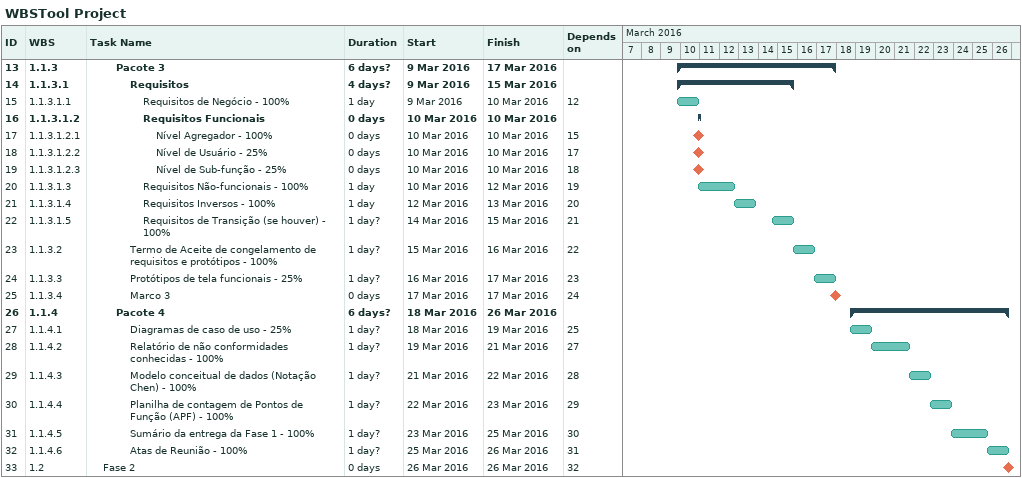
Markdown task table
WBSTool Project

| ID | WBS | Task | Duration | Start | Finish | Predecessors |
|---|---|---|---|---|---|---|
| 13 | 1.1.3 | **Pacote 3** | 6d? | 2016-03-09 | 2016-03-17 |  |
| 14 | 1.1.3.1 | **Requisitos** | 4d? | 2016-03-09 | 2016-03-15 |  |
| 15 | 1.1.3.1.1 | Requisitos de Negócio - 100% | 1d | 2016-03-09 | 2016-03-10 | 12 |
| 16 | 1.1.3.1.2 | **Requisitos Funcionais** | 0d | 2016-03-10 | 2016-03-10 |  |
| 17 | 1.1.3.1.2.1 | Nível Agregador - 100% | 0d | 2016-03-10 | 2016-03-10 | 15 |
| 18 | 1.1.3.1.2.2 | Nível de Usuário - 25% | 0d | 2016-03-10 | 2016-03-10 | 17 |
| 19 | 1.1.3.1.2.3 | Nível de Sub-função - 25% | 0d | 2016-03-10 | 2016-03-10 | 18 |
| 20 | 1.1.3.1.3 | Requisitos Não-funcionais - 100% | 1d | 2016-03-10 | 2016-03-12 | 19 |
| 21 | 1.1.3.1.4 | Requisitos Inversos - 100% | 1d | 2016-03-12 | 2016-03-13 | 20 |
| 22 | 1.1.3.1.5 | Requisitos de Transição (se houver) - 100% | 1d? | 2016-03-14 | 2016-03-15 | 21 |
| 23 | 1.1.3.2 | Termo de Aceite de congelamento de requisitos e protótipos - 100% | 1d? | 2016-03-15 | 2016-03-16 | 22 |
| 24 | 1.1.3.3 | Protótipos de tela funcionais - 25% | 1d? | 2016-03-16 | 2016-03-17 | 23 |
| 25 | 1.1.3.4 | Marco 3 | 0d | 2016-03-17 | 2016-03-17 | 24 |
| 26 | 1.1.4 | **Pacote 4** | 6d? | 2016-03-18 | 2016-03-26 |  |
| 27 | 1.1.4.1 | Diagramas de caso de uso - 25% | 1d? | 2016-03-18 | 2016-03-19 | 25 |
| 28 | 1.1.4.2 | Relatório de não conformidades conhecidas - 100% | 1d? | 2016-03-19 | 2016-03-21 | 27 |
| 29 | 1.1.4.3 | Modelo conceitual de dados (Notação Chen) - 100% | 1d? | 2016-03-21 | 2016-03-22 | 28 |
| 30 | 1.1.4.4 | Planilha de contagem de Pontos de Função (APF) - 100% | 1d? | 2016-03-22 | 2016-03-23 | 29 |
| 31 | 1.1.4.5 | Sumário da entrega da Fase 1 - 100% | 1d? | 2016-03-23 | 2016-03-25 | 30 |
| 32 | 1.1.4.6 | Atas de Reunião - 100% | 1d? | 2016-03-25 | 2016-03-26 | 31 |
| 33 | 1.2 | Fase 2 | 0d | 2016-03-26 | 2016-03-26 | 32 |
